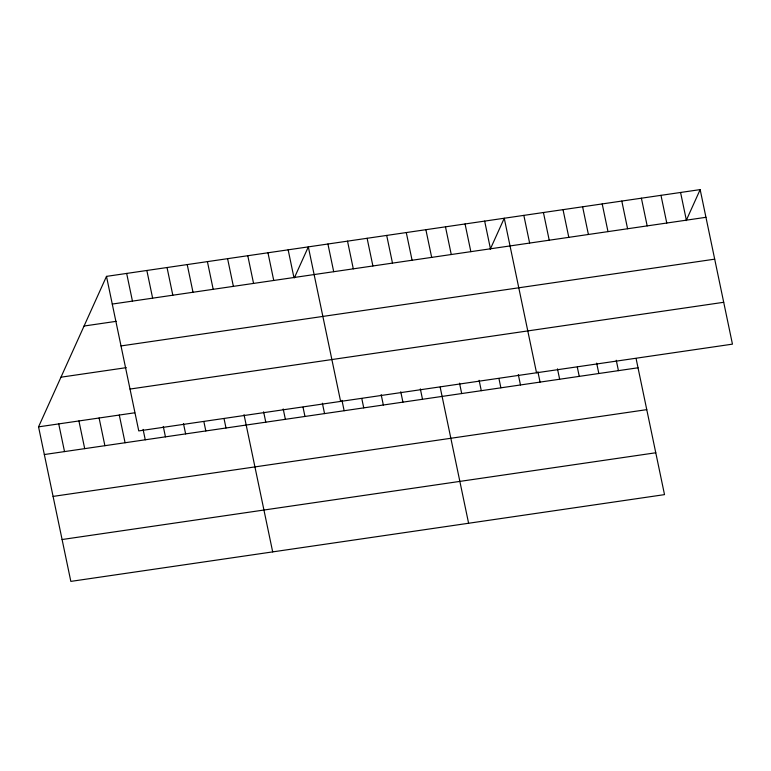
<?xml version="1.0" encoding="UTF-8"?>
<svg xmlns="http://www.w3.org/2000/svg" width="771" height="771" viewBox="0 0 771 771"><rect width="100%" height="100%" fill="white"/><g stroke="black" fill="none" stroke-linecap="round" stroke-linejoin="round"><path stroke-width="1.16" d="M636.094 358.554L664.515 494.625L70.836 581.392L38.55 426.855L106.485 276.375L700.164 189.608L732.45 344.145L138.761 430.912L106.485 276.375M294.32 277.907L308.333 246.874L340.618 401.412M490.24 249.274L504.253 218.241L536.529 372.779M686.151 220.651L700.164 189.608M112.267 304.063L705.947 217.306M84.068 326.027L116.122 321.343M121.008 345.928L714.698 259.162M60.967 377.192L126.271 367.651M130.02 389.056L723.709 302.29M38.55 426.855L134.723 412.793M44.333 454.543L638.022 367.786M53.083 496.408L646.763 409.642M62.094 539.527L655.774 452.77M680.571 192.471L686.363 220.169M660.978 195.333L666.77 223.031M641.395 198.195L647.177 225.893M621.802 201.067L627.584 228.756M602.209 203.929L607.991 231.618M616.26 360.259L618.429 370.649M582.616 206.792L588.398 234.48M596.667 363.122L598.836 373.511M563.023 209.654L568.805 237.343M577.315 367.141L579.243 376.373M543.43 212.517L549.222 240.205M557.481 368.846L559.65 379.236M523.837 215.379L529.629 243.077M537.888 371.718L540.066 382.098M518.305 374.581L520.473 384.96M484.66 221.104L490.443 248.802M498.953 378.59L500.88 387.823M465.067 223.966L470.85 251.664M479.119 380.305L481.287 390.685M445.474 226.828L451.257 254.526M459.526 383.168L461.694 393.547M425.881 229.691L431.673 257.389M440.174 387.187L468.604 523.258M406.288 232.563L412.08 260.251M420.34 388.892L422.508 399.282M386.695 235.425L392.487 263.113M400.756 391.755L402.925 402.144M367.112 238.287L372.894 265.976M381.163 394.617L383.332 405.006M347.519 241.15L353.301 268.838M361.811 398.636L363.739 407.869M327.926 244.012L333.708 271.7M341.977 400.342L344.145 410.731M322.384 403.204L324.552 413.593M288.152 249.823L293.934 277.521M303.032 407.223L304.959 416.456M267.961 252.772L273.744 280.471M283.198 408.938L285.376 419.318M247.78 255.721L253.563 283.42M263.615 411.801L265.783 422.18M227.59 258.671L233.382 286.369M244.021 414.663L272.683 551.891M207.409 261.62L213.191 289.318M224.072 418.769L225.999 427.992M187.218 264.578L193.01 292.267M203.891 421.718L205.818 430.95M167.037 267.527L172.82 295.216M183.459 423.51L185.628 433.9M146.847 270.476L152.639 298.165M163.279 426.459L165.447 436.849M126.666 273.426L132.448 301.114M143.088 429.408L145.266 439.798M119.293 415.049L125.075 442.747M99.102 418.007L104.895 445.696M78.921 420.956L84.704 448.645M58.731 423.905L64.523 451.594"/></g></svg>
